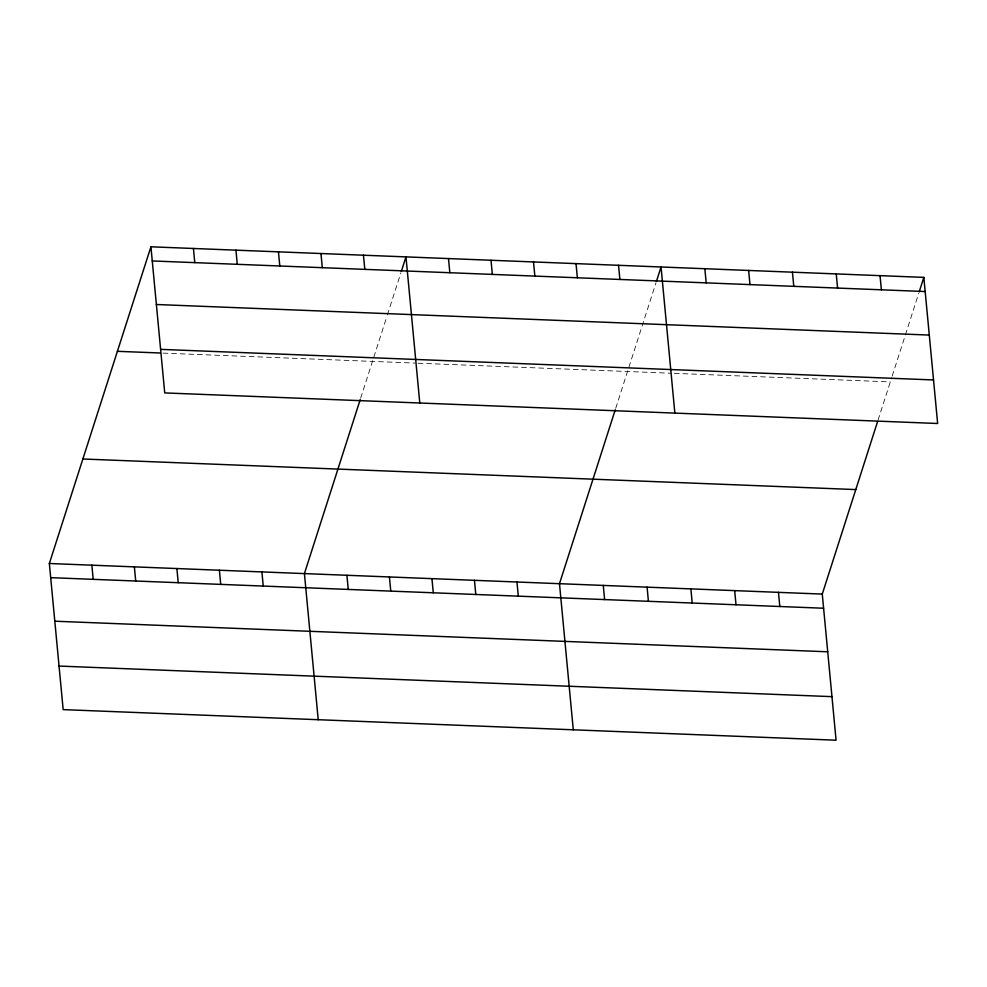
<?xml version="1.0" encoding="UTF-8"?>
<svg xmlns="http://www.w3.org/2000/svg" width="987" height="987" viewBox="0 0 987 987"><rect width="100%" height="100%" fill="white"/><g stroke="black" fill="none" stroke-linecap="round" stroke-linejoin="round"><path stroke-width="0.74" stroke-dasharray="4.93 3.7" d="M360.65 398.242L386.892 316.408M387.36 314.952L400.858 272.856M615.715 408.334L655.923 282.948M878.048 420.154L891.717 377.54M892.186 376.084L918.712 293.349M162.954 353.112L414.972 363.08M418.007 363.204L671.32 373.234M674.343 373.345L890.323 381.895"/><path stroke-width="1.48" d="M877.591 421.56L822.27 594.088L836.075 740.201L63.168 709.616L49.35 563.503L150.925 246.799L923.832 277.384L937.65 423.497L164.73 392.912L150.925 246.799M360.193 399.661L304.415 573.595L318.221 719.708M401.327 271.413L405.978 256.891L419.796 403.004M615.259 409.753L559.481 583.687L573.287 729.8M656.392 281.505L661.043 266.983L674.861 413.097M919.181 291.893L923.832 277.384M152.257 260.95L925.177 291.535M156.378 304.502L929.298 335.074M160.622 349.361L933.529 379.946M117.404 351.31L159.919 352.988M82.871 458.992L855.791 489.577M49.35 563.503L822.27 594.088M50.682 577.654L823.602 608.239M54.803 621.205L827.723 651.79M59.047 666.065L831.967 696.649M880.034 275.644L881.379 289.796M836.236 273.917L837.581 288.068M792.438 272.178L793.782 286.329M748.639 270.45L749.984 284.601M778.472 592.348L779.804 606.499M704.841 268.711L706.186 282.862M734.673 590.621L736.006 604.772M690.875 588.881L692.208 603.032M618.541 265.306L619.873 279.457M647.077 587.154L648.41 601.305M576.026 263.615L577.358 277.766M603.279 585.427L604.612 599.565M533.511 261.937L534.855 276.089M491.008 260.26L492.34 274.411M516.966 582.009L518.298 596.16M448.493 258.569L449.838 272.72M474.451 580.319L475.796 594.47M431.948 578.641L433.281 592.792M363.475 255.214L364.808 269.365M389.433 576.963L390.766 591.114M320.96 253.523L322.305 267.674M346.918 575.273L348.263 589.424M278.457 251.845L279.79 265.996M235.942 250.167L237.275 264.319M261.9 571.917L263.245 586.068M193.427 248.477L194.772 262.628M219.398 570.227L220.73 584.378M176.883 568.549L178.215 582.7M134.368 566.871L135.712 581.022M91.865 565.181L93.197 579.332"/></g></svg>
